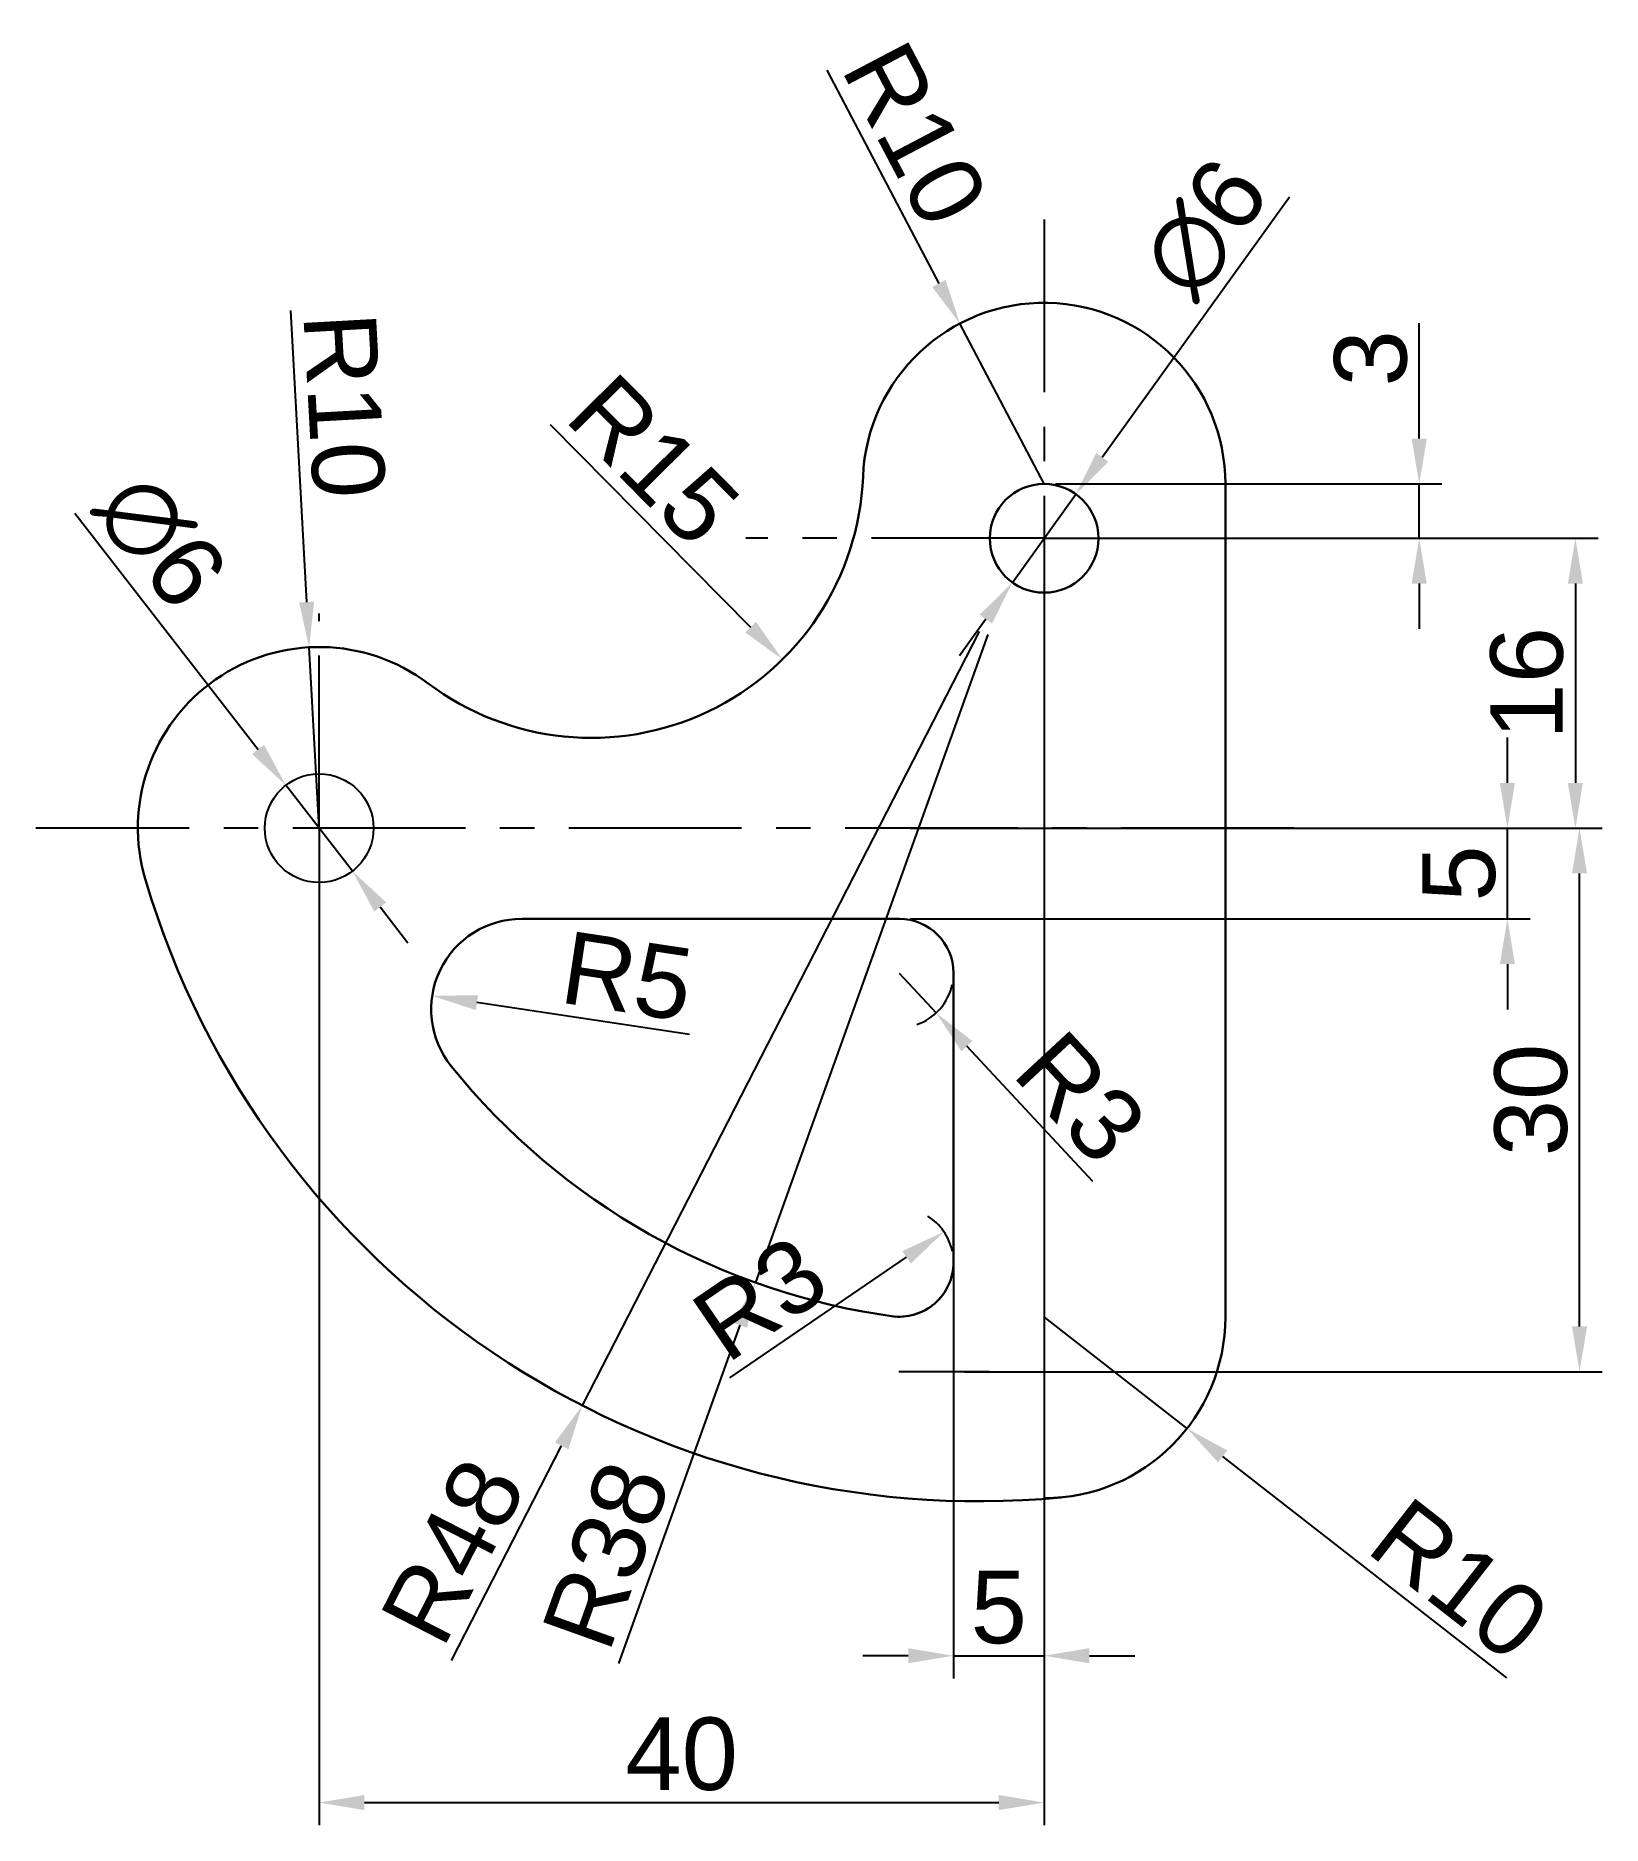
# Model space of a CAD drawing. Header units: millimetres. Extents: x 5343.7 to 5430.1, y 2003.8 to 2102.5.
import ezdxf

# ---------------------------------------------------------------- set-up
doc = ezdxf.new("R2010")
doc.units = ezdxf.units.MM
doc.header["$LTSCALE"] = 0.3
doc.linetypes.add('CENTER', pattern=[50.8, 31.75, -6.35, 6.35, -6.35])
doc.styles.get("Standard").update_dxf_attribs({"font": 'arial.ttf'})
doc.dimstyles.new('ISO-25', dxfattribs={"dimtxt": 4, "dimasz": 2.5, "dimexe": 1.25, "dimexo": 0.625, "dimtad": 1, "dimtxsty": 'Standard', "dimcen": 2.5, "dimadec": 0, "dimazin": 0, "dimtfac": 1, "dimtmove": 0, "dimatfit": 3, "dimfxl": 1, "dimarcsym": 0})

# ---------------------------------------------------------------- blocks, each defined once
blk = doc.blocks.new('*D1')
at = {"color": 0, "lineweight": -2, "transparency": 16777216}
for p, q in [((5399.951, 2074.789), (5429.89, 2074.789)), ((5428.64, 2072.289), (5428.64, 2061.289)), ((5399.951, 2058.789), (5429.89, 2058.789))]:
    blk.add_line(p, q, dxfattribs=at)
at = {"color": 0, "transparency": 16777216}
for points in [[(5428.223, 2072.289), (5429.056, 2072.289), (5428.64, 2074.789)], [(5428.223, 2061.289), (5429.056, 2061.289), (5428.64, 2058.789)]]:
    blk.add_solid(points, dxfattribs=at)
at = {"layer": 'Defpoints', "color": 0, "transparency": 16777216}
for p in [(5399.326, 2074.789), (5399.326, 2058.789), (5428.64, 2058.789)]:
    blk.add_point(p, dxfattribs=at)
at = {"color": 0, "transparency": 16777216, "insert": (5425.972, 2066.789), "char_height": 4, "attachment_point": 5, "rotation": 90}
blk.add_mtext('16', dxfattribs=at)
blk = doc.blocks.new('*D2')
at = {"color": 0, "lineweight": -2, "transparency": 16777216}
for p, q in [((5420.024, 2080.289), (5420.024, 2086.658)), ((5399.951, 2077.789), (5421.274, 2077.789)), ((5420.024, 2074.789), (5420.024, 2077.789)), ((5399.951, 2074.789), (5421.274, 2074.789)), ((5420.024, 2072.289), (5420.024, 2069.789))]:
    blk.add_line(p, q, dxfattribs=at)
at = {"color": 0, "transparency": 16777216}
for points in [[(5419.607, 2080.289), (5420.44, 2080.289), (5420.024, 2077.789)], [(5419.607, 2072.289), (5420.44, 2072.289), (5420.024, 2074.789)]]:
    blk.add_solid(points, dxfattribs=at)
at = {"layer": 'Defpoints', "color": 0, "transparency": 16777216}
for p in [(5399.326, 2077.789), (5420.024, 2077.789), (5399.326, 2074.789)]:
    blk.add_point(p, dxfattribs=at)
at = {"color": 0, "transparency": 16777216, "insert": (5417.355, 2084.723), "char_height": 4, "attachment_point": 5, "rotation": 90}
blk.add_mtext('3', dxfattribs=at)
blk = doc.blocks.new('*D3')
at = {"color": 0, "lineweight": -2, "transparency": 16777216}
for p, q in [((5424.89, 2061.289), (5424.89, 2063.789)), ((5391.951, 2058.789), (5426.14, 2058.789)), ((5424.89, 2053.789), (5424.89, 2058.789)), ((5391.951, 2053.789), (5426.14, 2053.789)), ((5424.89, 2051.289), (5424.89, 2048.789))]:
    blk.add_line(p, q, dxfattribs=at)
at = {"color": 0, "transparency": 16777216}
for points in [[(5424.473, 2061.289), (5425.306, 2061.289), (5424.89, 2058.789)], [(5424.473, 2051.289), (5425.306, 2051.289), (5424.89, 2053.789)]]:
    blk.add_solid(points, dxfattribs=at)
at = {"layer": 'Defpoints', "color": 0, "transparency": 16777216}
for p in [(5391.326, 2058.789), (5424.89, 2058.789), (5391.326, 2053.789)]:
    blk.add_point(p, dxfattribs=at)
at = {"color": 0, "transparency": 16777216, "insert": (5422.23, 2056.289), "char_height": 4, "attachment_point": 5, "rotation": 90}
blk.add_mtext('5', dxfattribs=at)
blk = doc.blocks.new('*D4')
at = {"color": 0, "lineweight": -2, "transparency": 16777216}
for p, q in [((5394.326, 2042.181), (5394.326, 2011.864)), ((5399.326, 2042.181), (5399.326, 2011.864)), ((5391.826, 2013.114), (5389.326, 2013.114)), ((5394.326, 2013.114), (5399.326, 2013.114)), ((5401.826, 2013.114), (5404.326, 2013.114))]:
    blk.add_line(p, q, dxfattribs=at)
at = {"color": 0, "transparency": 16777216}
for points in [[(5391.826, 2013.531), (5391.826, 2012.698), (5394.326, 2013.114)], [(5401.826, 2013.531), (5401.826, 2012.698), (5399.326, 2013.114)]]:
    blk.add_solid(points, dxfattribs=at)
at = {"layer": 'Defpoints', "color": 0, "transparency": 16777216}
for p in [(5394.326, 2042.806), (5399.326, 2042.806), (5399.326, 2013.114)]:
    blk.add_point(p, dxfattribs=at)
at = {"color": 0, "transparency": 16777216, "insert": (5396.826, 2015.774), "char_height": 4, "attachment_point": 5}
blk.add_mtext('5', dxfattribs=at)
blk = doc.blocks.new('*D5')
at = {"color": 0, "lineweight": -2, "transparency": 16777216}
for p, q in [((5399.326, 2074.164), (5399.326, 2003.759)), ((5359.326, 2058.164), (5359.326, 2003.759)), ((5361.826, 2005.009), (5396.826, 2005.009))]:
    blk.add_line(p, q, dxfattribs=at)
at = {"color": 0, "transparency": 16777216}
for points in [[(5361.826, 2005.426), (5361.826, 2004.593), (5359.326, 2005.009)], [(5396.826, 2005.426), (5396.826, 2004.593), (5399.326, 2005.009)]]:
    blk.add_solid(points, dxfattribs=at)
at = {"layer": 'Defpoints', "color": 0, "transparency": 16777216}
for p in [(5399.326, 2074.789), (5359.326, 2058.789), (5399.326, 2005.009)]:
    blk.add_point(p, dxfattribs=at)
at = {"color": 0, "transparency": 16777216, "insert": (5379.326, 2007.677), "char_height": 4, "attachment_point": 5}
blk.add_mtext('40', dxfattribs=at)
blk = doc.blocks.new('*D6')
at = {"color": 0, "lineweight": -2, "transparency": 16777216}
for p, q in [((5405.111, 2058.789), (5430.119, 2058.789)), ((5428.869, 2031.289), (5428.869, 2056.289)), ((5394.951, 2028.789), (5430.119, 2028.789))]:
    blk.add_line(p, q, dxfattribs=at)
at = {"color": 0, "transparency": 16777216}
for points in [[(5428.452, 2056.289), (5429.285, 2056.289), (5428.869, 2058.789)], [(5428.452, 2031.289), (5429.285, 2031.289), (5428.869, 2028.789)]]:
    blk.add_solid(points, dxfattribs=at)
at = {"layer": 'Defpoints', "color": 0, "transparency": 16777216}
for p in [(5404.486, 2058.789), (5428.869, 2058.789), (5394.326, 2028.789)]:
    blk.add_point(p, dxfattribs=at)
at = {"color": 0, "transparency": 16777216, "insert": (5426.2, 2043.789), "char_height": 4, "attachment_point": 5, "rotation": 90}
blk.add_mtext('30', dxfattribs=at)
blk = doc.blocks.new('*D7')
at = {"color": 0, "lineweight": -2, "transparency": 16777216}
for p, q in [((5396.214, 2069.481), (5383.398, 2033.707)), ((5375.866, 2012.681), (5382.555, 2031.353))]:
    blk.add_line(p, q, dxfattribs=at)
at = {"color": 0, "transparency": 16777216}
blk.add_solid([(5382.163, 2031.494), (5382.947, 2031.213), (5383.398, 2033.707)], dxfattribs=at)
at = {"layer": 'Defpoints', "color": 0, "transparency": 16777216}
for p in [(5396.214, 2069.481), (5383.398, 2033.707)]:
    blk.add_point(p, dxfattribs=at)
at = {"color": 0, "transparency": 16777216, "insert": (5375.178, 2018.672), "char_height": 4, "attachment_point": 5, "rotation": 70.29078}
blk.add_mtext('R38', dxfattribs=at)
blk = doc.blocks.new('*D8')
at = {"color": 0, "lineweight": -2, "transparency": 16777216}
for p, q in [((5395.744, 2069.639), (5373.847, 2026.925)), ((5366.632, 2012.85), (5372.707, 2024.7))]:
    blk.add_line(p, q, dxfattribs=at)
at = {"color": 0, "transparency": 16777216}
blk.add_solid([(5372.336, 2024.89), (5373.078, 2024.51), (5373.847, 2026.925)], dxfattribs=at)
at = {"layer": 'Defpoints', "color": 0, "transparency": 16777216}
for p in [(5395.744, 2069.639), (5373.847, 2026.925)]:
    blk.add_point(p, dxfattribs=at)
at = {"color": 0, "transparency": 16777216, "insert": (5366.726, 2018.879), "char_height": 4, "attachment_point": 5, "rotation": 62.85842}
blk.add_mtext('R48', dxfattribs=at)
blk = doc.blocks.new('*D9')
at = {"color": 0, "lineweight": -2, "transparency": 16777216}
for p, q in [((5399.326, 2031.808), (5407.21, 2025.655)), ((5424.853, 2011.885), (5409.18, 2024.117))]:
    blk.add_line(p, q, dxfattribs=at)
at = {"color": 0, "transparency": 16777216}
blk.add_solid([(5409.437, 2024.446), (5408.924, 2023.789), (5407.21, 2025.655)], dxfattribs=at)
at = {"layer": 'Defpoints', "color": 0, "transparency": 16777216}
for p in [(5399.326, 2031.808), (5407.21, 2025.655)]:
    blk.add_point(p, dxfattribs=at)
at = {"color": 0, "transparency": 16777216, "insert": (5422.239, 2017.308), "char_height": 4, "attachment_point": 5, "rotation": 322.02846}
blk.add_mtext('R10', dxfattribs=at)
blk = doc.blocks.new('*D10')
at = {"color": 0, "lineweight": -2, "transparency": 16777216}
for p, q in [((5345.854, 2076.169), (5355.957, 2063.136)), ((5361.164, 2056.418), (5357.488, 2061.16)), ((5362.696, 2054.442), (5364.228, 2052.466))]:
    blk.add_line(p, q, dxfattribs=at)
at = {"color": 0, "transparency": 16777216}
for points in [[(5356.286, 2063.391), (5355.628, 2062.88), (5357.488, 2061.16)], [(5363.025, 2054.697), (5362.367, 2054.187), (5361.164, 2056.418)]]:
    blk.add_solid(points, dxfattribs=at)
at = {"layer": 'Defpoints', "color": 0, "transparency": 16777216}
for p in [(5357.488, 2061.16), (5361.164, 2056.418)]:
    blk.add_point(p, dxfattribs=at)
at = {"color": 0, "transparency": 16777216, "insert": (5350.569, 2074.623), "char_height": 4, "attachment_point": 5, "rotation": 307.78125}
blk.add_mtext('∅6', dxfattribs=at)
blk = doc.blocks.new('*D11')
at = {"color": 0, "lineweight": -2, "transparency": 16777216}
for p, q in [((5412.869, 2093.618), (5402.538, 2079.254)), ((5397.575, 2072.353), (5401.078, 2077.224)), ((5396.115, 2070.324), (5394.655, 2068.294))]:
    blk.add_line(p, q, dxfattribs=at)
at = {"color": 0, "transparency": 16777216}
for points in [[(5402.2, 2079.497), (5402.876, 2079.011), (5401.078, 2077.224)], [(5395.777, 2070.567), (5396.453, 2070.08), (5397.575, 2072.353)]]:
    blk.add_solid(points, dxfattribs=at)
at = {"layer": 'Defpoints', "color": 0, "transparency": 16777216}
for p in [(5401.078, 2077.224), (5397.575, 2072.353)]:
    blk.add_point(p, dxfattribs=at)
at = {"color": 0, "transparency": 16777216, "insert": (5408.212, 2091.903), "char_height": 4, "attachment_point": 5, "rotation": 54.27468}
blk.add_mtext('∅6', dxfattribs=at)
blk = doc.blocks.new('*D12')
at = {"color": 0, "lineweight": -2, "transparency": 16777216}
for p, q in [((5387.341, 2100.629), (5393.518, 2088.857)), ((5399.326, 2077.789), (5394.68, 2086.644))]:
    blk.add_line(p, q, dxfattribs=at)
at = {"color": 0, "transparency": 16777216}
blk.add_solid([(5393.887, 2089.051), (5393.149, 2088.664), (5394.68, 2086.644)], dxfattribs=at)
at = {"layer": 'Defpoints', "color": 0, "transparency": 16777216}
for p in [(5394.68, 2086.644), (5399.326, 2077.789)]:
    blk.add_point(p, dxfattribs=at)
at = {"color": 0, "transparency": 16777216, "insert": (5392.21, 2097.09), "char_height": 4, "attachment_point": 5, "rotation": 297.68905}
blk.add_mtext('R10', dxfattribs=at)
blk = doc.blocks.new('*D13')
at = {"color": 0, "lineweight": -2, "transparency": 16777216}
blk.add_line((5372.072, 2081.075), (5383.132, 2069.883), dxfattribs=at)
at = {"color": 0, "transparency": 16777216}
blk.add_solid([(5383.429, 2070.176), (5382.836, 2069.59), (5384.889, 2068.105)], dxfattribs=at)
at = {"layer": 'Defpoints', "color": 0, "transparency": 16777216}
for p in [(5374.346, 2078.774), (5384.889, 2068.105)]:
    blk.add_point(p, dxfattribs=at)
at = {"color": 0, "transparency": 16777216, "insert": (5377.778, 2079.096), "char_height": 4, "attachment_point": 5, "rotation": 314.66064}
blk.add_mtext('R15', dxfattribs=at)
blk = doc.blocks.new('*D14')
at = {"color": 0, "lineweight": -2, "transparency": 16777216}
for p, q in [((5357.743, 2087.367), (5358.635, 2071.27)), ((5359.326, 2058.789), (5358.773, 2068.773))]:
    blk.add_line(p, q, dxfattribs=at)
at = {"color": 0, "transparency": 16777216}
blk.add_solid([(5359.051, 2071.293), (5358.219, 2071.247), (5358.773, 2068.773)], dxfattribs=at)
at = {"layer": 'Defpoints', "color": 0, "transparency": 16777216}
for p in [(5358.773, 2068.773), (5359.326, 2058.789)]:
    blk.add_point(p, dxfattribs=at)
at = {"color": 0, "transparency": 16777216, "insert": (5360.705, 2082.125), "char_height": 4, "attachment_point": 5, "rotation": 273.17067}
blk.add_mtext('R10', dxfattribs=at)
blk = doc.blocks.new('*D15')
at = {"color": 0, "lineweight": -2, "transparency": 16777216}
blk.add_line((5379.753, 2047.395), (5368.035, 2049.161), dxfattribs=at)
at = {"color": 0, "transparency": 16777216}
blk.add_solid([(5368.097, 2049.573), (5367.973, 2048.749), (5365.563, 2049.534)], dxfattribs=at)
at = {"layer": 'Defpoints', "color": 0, "transparency": 16777216}
for p in [(5365.563, 2049.534), (5370.507, 2048.789)]:
    blk.add_point(p, dxfattribs=at)
at = {"color": 0, "transparency": 16777216, "insert": (5376.327, 2050.601), "char_height": 4, "attachment_point": 5, "rotation": 351.42857}
blk.add_mtext('R5', dxfattribs=at)
blk = doc.blocks.new('*D16')
at = {"color": 0, "lineweight": -2, "transparency": 16777216}
for p, q in [((5391.326, 2050.789), (5393.368, 2048.591)), ((5402.012, 2039.286), (5395.07, 2046.759))]:
    blk.add_line(p, q, dxfattribs=at)
blk.add_arc((5391.326, 2050.789), 3, 289.01644, 348.06338, dxfattribs=at)
at = {"color": 0, "transparency": 16777216}
blk.add_solid([(5395.375, 2047.043), (5394.764, 2046.476), (5393.368, 2048.591)], dxfattribs=at)
at = {"layer": 'Defpoints', "color": 0, "transparency": 16777216}
for p in [(5391.326, 2050.789), (5393.368, 2048.591)]:
    blk.add_point(p, dxfattribs=at)
at = {"color": 0, "transparency": 16777216, "insert": (5401.347, 2043.923), "char_height": 4, "attachment_point": 5, "rotation": 312.88968}
blk.add_mtext('R3', dxfattribs=at)
blk = doc.blocks.new('*D17')
at = {"color": 0, "lineweight": -2, "transparency": 16777216}
blk.add_line((5381.979, 2028.451), (5391.74, 2035.105), dxfattribs=at)
blk.add_arc((5391.326, 2034.824), 3, 11.93662, 58.15896, dxfattribs=at)
at = {"color": 0, "transparency": 16777216}
blk.add_solid([(5391.505, 2035.45), (5391.974, 2034.761), (5393.805, 2036.514)], dxfattribs=at)
at = {"layer": 'Defpoints', "color": 0, "transparency": 16777216}
for p in [(5393.805, 2036.514), (5391.326, 2034.824)]:
    blk.add_point(p, dxfattribs=at)
at = {"color": 0, "transparency": 16777216, "insert": (5383.657, 2032.825), "char_height": 4, "attachment_point": 5, "rotation": 34.28571}
blk.add_mtext('R3', dxfattribs=at)

msp = doc.modelspace()

# ---------------------------------------------------------------- linework, layer by layer
at = {"linetype": 'CENTER'}
for p, q in [((5399.326, 2092.377), (5399.326, 2058.789)), ((5399.326, 2074.789), (5382.871, 2074.789)), ((5399.326, 2074.789), (5413.328, 2074.789)), ((5359.326, 2058.789), (5359.326, 2070.638)), ((5413.114, 2058.789), (5343.692, 2058.789)), ((5359.326, 2058.789), (5359.326, 2046.431)), ((5399.326, 2058.789), (5399.326, 2009.889))]:
    msp.add_line(p, q, dxfattribs=at)
at = {"lineweight": 30}
for p, q in [((5409.326, 2077.789), (5409.326, 2031.789)), ((5370.507, 2053.789), (5391.326, 2053.789)), ((5394.326, 2050.789), (5394.326, 2034.824))]:
    msp.add_line(p, q, dxfattribs=at)
for p, q in [((5359.326, 2058.789), (5359.326, 2055.789)), ((5391.321, 2031.824), (5391.117, 2031.824)), ((5396.309, 2028.789), (5391.309, 2028.789))]:
    msp.add_line(p, q)
msp.add_circle((5399.326, 2074.789), 3, dxfattribs=at)
msp.add_circle((5359.326, 2058.789), 3)
for centre, radius, start, end in [((5399.326, 2077.789), 10, 0, 177.74101), ((5374.346, 2078.774), 15, 233.07442, 357.74101), ((5359.326, 2058.789), 10, 53.07442, 196.59057), ((5395.744, 2069.639), 48, 196.59057, 275.40884), ((5370.507, 2048.789), 5, 90, 218.83128), ((5391.326, 2050.789), 3, 0, 90), ((5396.214, 2069.481), 38, 218.83128, 262.29268), ((5391.326, 2034.824), 3, 261.97332, 0), ((5399.326, 2031.808), 10, 270, 0)]:
    msp.add_arc(centre, radius, start, end, dxfattribs=at)

# ---------------------------------------------------------------- dimensions: what is measured, and where the dimension line sits
for center, mpoint, picture, middle in [((5399.326, 2077.789), (5394.68, 2086.644), '*D12', (5392.21, 2097.09)), ((5395.744, 2069.639), (5373.847, 2026.925), '*D8', (5366.726, 2018.879)), ((5391.326, 2050.789), (5393.368, 2048.591), '*D16', (5401.347, 2043.923))]:
    dim = msp.add_radius_dim(center=center, mpoint=mpoint, dimstyle='ISO-25')
    dim.commit()
    dim.dimension.update_dxf_attribs({"geometry": picture, "text_midpoint": middle})
for p1, p2, picture, middle in [((5397.575, 2072.353), (5401.078, 2077.224), '*D11', (5410.469, 2090.28)), ((5361.164, 2056.418), (5357.488, 2061.16), '*D10', (5348.372, 2072.92))]:
    dim = msp.add_diameter_dim_2p(p1=p1, p2=p2, dimstyle='ISO-25')
    dim.commit()
    dim.dimension.update_dxf_attribs({"geometry": picture, "text_midpoint": middle, "dimtype": 163})
for center, mpoint, picture, middle in [((5359.326, 2058.789), (5358.773, 2068.773), '*D14', (5358.042, 2081.978)), ((5374.346, 2078.774), (5384.889, 2068.105), '*D13', (5375.881, 2077.221)), ((5396.214, 2069.481), (5383.398, 2033.707), '*D7', (5377.69, 2017.772)), ((5370.507, 2048.789), (5365.563, 2049.534), '*D15', (5375.931, 2047.971)), ((5391.326, 2034.824), (5393.805, 2036.514), '*D17', (5385.16, 2030.62)), ((5399.326, 2031.808), (5407.21, 2025.655), '*D9', (5420.598, 2015.206))]:
    dim = msp.add_radius_dim(center=center, mpoint=mpoint, dimstyle='ISO-25')
    dim.commit()
    dim.dimension.update_dxf_attribs({"geometry": picture, "text_midpoint": middle, "dimtype": 164})
for base, p1, p2, picture, middle in [((5420.024, 2077.789), (5399.326, 2074.789), (5399.326, 2077.789), '*D2', (5417.355, 2084.723)), ((5428.64, 2058.789), (5399.326, 2074.789), (5399.326, 2058.789), '*D1', (5425.972, 2066.789)), ((5424.89, 2058.789), (5391.326, 2053.789), (5391.326, 2058.789), '*D3', (5422.23, 2056.289)), ((5428.869, 2058.789), (5394.326, 2028.789), (5404.486, 2058.789), '*D6', (5426.2, 2043.789))]:
    dim = msp.add_linear_dim(base=base, p1=p1, p2=p2, angle=90, dimstyle='ISO-25')
    dim.commit()
    dim.dimension.update_dxf_attribs({"geometry": picture, "text_midpoint": middle})
for base, p1, p2, picture, middle in [((5399.326, 2005.009), (5359.326, 2058.789), (5399.326, 2074.789), '*D5', (5379.326, 2007.677)), ((5399.326, 2013.114), (5394.326, 2042.806), (5399.326, 2042.806), '*D4', (5396.826, 2015.774))]:
    dim = msp.add_linear_dim(base=base, p1=p1, p2=p2, dimstyle='ISO-25')
    dim.commit()
    dim.dimension.update_dxf_attribs({"geometry": picture, "text_midpoint": middle})

doc.saveas('drawing.dxf')
